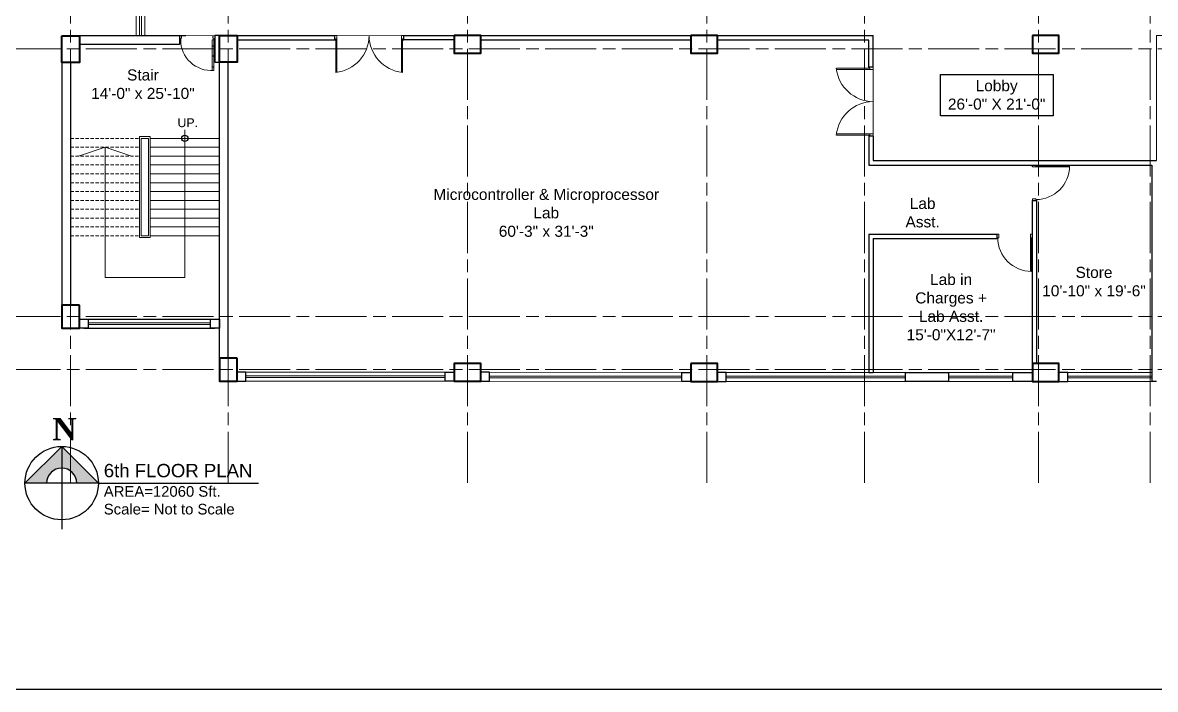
# Model space of a CAD drawing. Header units: inches. Extents: x -12 to 20935469, y -1604 to 24729220.
# Drawn here: x 20872305 to 20873584, y 24710015 to 24710768 of the extents above; entities that cross this region are included whole.
import ezdxf

# ---------------------------------------------------------------- set-up
doc = ezdxf.new("R2010")
doc.units = ezdxf.units.IN
doc.header["$LTSCALE"] = 0.03
doc.header["$MEASUREMENT"] = 0
doc.linetypes.add('ACAD_ISO08W100', pattern=[36, 24, -3, 6, -3])
doc.linetypes.add('DASHED2', pattern=[0.375, 0.25, -0.125])
for name, color, linetype, lineweight in [('column', 1, 'Continuous', 40), ('Door', 7, 'Continuous', 18), ('Gas', 21, 'Continuous', 5), ('Grid Line', 252, 'Continuous', 18), ('Hatch', 253, 'Continuous', 15), ('Low Wall', 7, 'Continuous', 30), ('Main Wall', 7, 'Continuous', 30), ('RAIL', 23, 'Continuous', 13), ('STAIR', 46, 'Continuous', 15), ('wind.', 150, 'Continuous', 20)]:
    doc.layers.add(name, color=color, linetype=linetype, lineweight=lineweight)
doc.layers.add('TEXT', color=7, linetype='Continuous')
doc.styles.add('2', font='swisscl.ttf')
doc.styles.get("Standard").update_dxf_attribs({"font": 'timesbd.ttf'})

# ---------------------------------------------------------------- blocks, each defined once
blk = doc.blocks.new('fff')
at = {"layer": 'Grid Line', "color": 252, "linetype": 'ACAD_ISO08W100', "lineweight": 9, "ltscale": 80, "true_color": 0x939598}
for p, q in [((20830948.3, 24723521.1), (20830948.3, 24724698.8)), ((20831126.3, 24723521.1), (20831126.3, 24724698.8)), ((20831396.3, 24723521.1), (20831396.3, 24724698.8)), ((20831666.3, 24723521.1), (20831666.3, 24724698.8)), ((20831844.3, 24723521.1), (20831844.3, 24724698.8)), ((20832040.8, 24723521.1), (20832040.8, 24724698.8)), ((20832166.8, 24723521.1), (20832166.8, 24724698.8)), ((20833096.9, 24724010.7), (20830726.1, 24724010.7)), ((20833096.9, 24723708.7), (20830726.1, 24723708.7)), ((20833096.9, 24723648.8), (20830726.1, 24723648.8))]:
    blk.add_line(p, q, dxfattribs=at)
blk = doc.blocks.new('Door_45')
at = {"layer": 'Door'}
for p, q in [((1.5, 5), (1.5, 44)), ((3.5, 44), (3.5, 5)), ((1.5, 40), (2.2, 40)), ((2.2, 40), (2.2, 39.5)), ((2.2, 39.5), (2.7, 39.5)), ((2.7, 39.5), (2.7, 40)), ((2.7, 40), (3.5, 40)), ((1.5, 25.8), (2.2, 25.8)), ((2.2, 25.8), (2.2, 25.3)), ((2.2, 25.3), (2.7, 25.3)), ((2.7, 25.8), (3.5, 25.8)), ((2.7, 25.3), (2.7, 25.8)), ((0, 0), (0, 5)), ((0, 5), (1.5, 5)), ((1.5, 12.6), (2.2, 12.6)), ((3.5, 5), (1.5, 5)), ((1.5, 5), (1.5, 3)), ((1.5, 3), (2.5, 3)), ((2.2, 12.6), (2.2, 13.1)), ((2.2, 13.1), (2.7, 13.1)), ((2.5, 3), (2.5, 0)), ((2.7, 13.1), (2.7, 12.6)), ((2.7, 12.6), (3.5, 12.6)), ((42.5, 3), (42.5, 0)), ((43.5, 3), (42.5, 3)), ((45, 5), (43.5, 5)), ((43.5, 5), (43.5, 3)), ((45, 0), (45, 5)), ((2.5, 0), (0, 0)), ((42.5, 0), (45, 0))]:
    blk.add_line(p, q, dxfattribs=at)
blk.add_arc((4.7, 5.3), 38.8, 359.6233, 94.6685, dxfattribs=at)
blk = doc.blocks.new('$D40')
at = {"layer": 'Door'}
for p, q in [((1, 4), (1, 42)), ((2, 0), (2, 42)), ((1, 5), (0, 5)), ((2, 0), (0, 0)), ((2, 4), (1, 4)), ((39, 4), (38, 4)), ((38, 4), (38, 0)), ((40, 0), (38, 0)), ((40, 5), (39, 5)), ((39, 5), (39, 4))]:
    blk.add_line(p, q, dxfattribs=at)
blk.add_arc((1, 4), 38, 0, 90, dxfattribs=at)

msp = doc.modelspace()

# ---------------------------------------------------------------- hatches: boundary and pattern name
at = {"layer": 'Low Wall'}
h = msp.add_hatch(color=256, dxfattribs=at)
h.paths.add_polyline_path([(20872332.2, 24710247.9), (20872307.9, 24710247.9), (20872349.3, 24710289.3), (20872349.3, 24710264.9, 0.414214)])
h.paths.add_polyline_path([(20872349.3, 24710264.9), (20872349.3, 24710289.3), (20872390.7, 24710247.9), (20872366.3, 24710247.9, 0.414214)])

# ---------------------------------------------------------------- linework, layer by layer
for p, q in [((20872489.5, 24710752.8), (20872387.3, 24710752.8)), ((20873444.8, 24710604.9), (20873444.8, 24710606.9)), ((20873449.8, 24710604.9), (20873449.8, 24710606.9)), ((20872374.3, 24710432.8), (20872522.3, 24710432.8)), ((20872374.3, 24710422.8), (20872522.3, 24710422.8)), ((20872557.2, 24710363), (20872557.2, 24710363)), ((20872667.2, 24710363), (20872667.2, 24710363)), ((20872832.2, 24710363), (20872832.2, 24710363)), ((20873099.3, 24710362.8), (20873099.3, 24710362.8)), ((20872349.3, 24710289.3), (20872349.3, 24710195.9)), ((20872390.7, 24710247.9), (20872571.6, 24710247.9))]:
    msp.add_line(p, q)
msp.add_lwpolyline([(20873341.2, 24710709.2), (20873468.4, 24710709.2), (20873468.4, 24710662.6), (20873341.2, 24710662.6)], close=True)
msp.add_lwpolyline([(20872390.7, 24710247.9), (20872307.9, 24710247.9)])
for centre, radius in [((20872488.2, 24710637), 3.61), ((20872349.3, 24710247.9), 41.4)]:
    msp.add_circle(centre, radius)
at = {"layer": 'column', "lineweight": 40, "ltscale": 20}
for points in [[(20872349.3, 24710752.8), (20872369.3, 24710752.8), (20872369.3, 24710722.8), (20872349.3, 24710722.8)], [(20872527.3, 24710753), (20872547.3, 24710753), (20872547.3, 24710723), (20872527.3, 24710723)], [(20872792.3, 24710753), (20872792.3, 24710733), (20872822.3, 24710733), (20872822.3, 24710753)], [(20873059.3, 24710753), (20873059.3, 24710733), (20873089.3, 24710733), (20873089.3, 24710753)], [(20873444.8, 24710753), (20873444.8, 24710733), (20873474.8, 24710733), (20873474.8, 24710753)], [(20872369.3, 24710448.8), (20872349.3, 24710448.8), (20872349.3, 24710422.8), (20872369.3, 24710422.8)], [(20872547.3, 24710388.9), (20872527.3, 24710388.9), (20872527.3, 24710362.9), (20872547.3, 24710362.9)], [(20872822.3, 24710362.9), (20872822.3, 24710382.9), (20872792.3, 24710382.9), (20872792.3, 24710362.9)], [(20873059.3, 24710382.8), (20873059.3, 24710362.8), (20873089.3, 24710362.8), (20873089.3, 24710382.8)], [(20873444.8, 24710382.8), (20873444.8, 24710362.8), (20873474.8, 24710362.8), (20873474.8, 24710382.8)]]:
    msp.add_lwpolyline(points, close=True, dxfattribs=at)
at = {"layer": 'Defpoints'}
msp.add_lwpolyline([(20872104.7, 24711473.8), (20874543.6, 24711473.8), (20874543.6, 24710015.2), (20872104.7, 24710015.2)], close=True, dxfattribs=at)
at = {"layer": 'Door'}
for p, q in [((20872659.9, 24710753), (20872657.3, 24710753)), ((20872659.9, 24710753), (20872659.9, 24710711.4)), ((20872732.7, 24710753), (20872732.7, 24710711.4)), ((20872732.7, 24710753), (20872735.3, 24710753)), ((20872658.6, 24710748), (20872657.3, 24710748)), ((20872658.6, 24710749.3), (20872658.6, 24710711.4)), ((20872659.9, 24710749.3), (20872658.6, 24710749.3)), ((20872732.7, 24710749.3), (20872734, 24710749.3)), ((20872734, 24710749.3), (20872734, 24710711.4)), ((20872734, 24710748), (20872735.3, 24710748)), ((20873261.5, 24710716.1), (20873223.6, 24710716.1)), ((20873265.2, 24710714.8), (20873223.6, 24710714.8)), ((20873260.2, 24710716.1), (20873260.2, 24710717.4)), ((20873261.5, 24710714.8), (20873261.5, 24710716.1)), ((20873265.2, 24710714.8), (20873265.2, 24710717.4)), ((20873265.2, 24710642), (20873223.6, 24710642)), ((20873261.5, 24710640.7), (20873223.6, 24710640.7)), ((20873260.2, 24710640.7), (20873260.2, 24710639.4)), ((20873261.5, 24710642), (20873261.5, 24710640.7)), ((20873265.2, 24710642), (20873265.2, 24710639.4))]:
    msp.add_line(p, q, dxfattribs=at)
for centre, start, end in [((20872654, 24710753.4), 276.2217, 359.4094), ((20872738.5, 24710753.4), 180.5906, 263.7783), ((20873265.6, 24710720.7), 186.2217, 269.4094), ((20873265.6, 24710636.2), 90.5906, 173.7783)]:
    msp.add_arc(centre, 42.3, start, end, dxfattribs=at)
at = {"layer": 'Gas', "color": 0, "lineweight": 5}
for points in [[(20872449.2, 24710639), (20872437.2, 24710639), (20872437.2, 24710525), (20872449.2, 24710525)], [(20872447.2, 24710637), (20872439.2, 24710637), (20872439.2, 24710527), (20872447.2, 24710527)]]:
    msp.add_lwpolyline(points, close=True, dxfattribs=at)
at = {"layer": 'Hatch', "lineweight": 0}
msp.add_lwpolyline([(20872443.3, 24710873.2), (20873265.2, 24710873.2), (20873265.2, 24711188), (20873444.8, 24711187.9), (20873444.8, 24710873), (20874278.8, 24710873), (20874278.8, 24710753), (20874174.8, 24710753), (20873899.8, 24710753), (20873584.8, 24710752.9), (20873584.8, 24710611.9), (20873265.2, 24710611.9), (20873265.2, 24710753), (20872443.3, 24710752.8)], close=True, dxfattribs=at)
at = {"layer": 'Low Wall', "color": 0}
msp.add_lwpolyline([(20872307.9, 24710247.9), (20872349.3, 24710289.3), (20872390.7, 24710247.9)], dxfattribs=at)
at = {"layer": 'Low Wall'}
msp.add_arc((20872349.3, 24710247.9), 17, 0, 180, dxfattribs=at)
at = {"layer": 'Main Wall', "lineweight": 30}
for p, q in [((20872482.3, 24710752.8), (20872369.3, 24710752.8)), ((20872482.3, 24710752.8), (20872482.3, 24710742.8)), ((20872527.3, 24710753), (20872522.3, 24710753)), ((20872522.3, 24710753), (20872522.3, 24710723)), ((20872547.3, 24710753), (20872657.3, 24710753)), ((20872657.3, 24710753), (20872657.3, 24710748)), ((20872735.3, 24710753), (20872792.3, 24710753)), ((20872735.3, 24710748.1), (20872735.3, 24710753)), ((20872822.3, 24710753), (20873265.2, 24710753)), ((20873265.2, 24710717.4), (20873265.2, 24710753)), ((20872482.3, 24710742.8), (20872369.3, 24710742.8)), ((20872657.3, 24710748), (20872547.3, 24710748)), ((20872792.3, 24710748.1), (20872735.3, 24710748.1)), ((20873059.3, 24710748), (20872822.3, 24710748)), ((20873260.2, 24710748), (20873089.3, 24710748)), ((20873260.2, 24710717.4), (20873260.2, 24710748)), ((20872349.3, 24710722.8), (20872349.3, 24710448.8)), ((20872359.3, 24710722.8), (20872359.3, 24710448.8)), ((20872522.3, 24710723), (20872527.3, 24710723)), ((20872527.3, 24710362.9), (20872527.3, 24710722.9)), ((20872537.3, 24710388.9), (20872537.3, 24710722.9)), ((20873265.2, 24710717.4), (20873260.2, 24710717.4)), ((20873260.2, 24710639.4), (20873260.2, 24710606.9)), ((20873265.2, 24710639.4), (20873260.2, 24710639.4)), ((20873265.2, 24710639.4), (20873265.2, 24710611.9)), ((20873265.2, 24710611.9), (20873584.8, 24710611.9)), ((20873260.2, 24710606.9), (20873579.8, 24710606.9)), ((20873579.8, 24710606.9), (20873579.8, 24710362.8)), ((20873444.8, 24710382.8), (20873444.8, 24710566.9)), ((20873444.8, 24710566.9), (20873449.8, 24710566.9)), ((20873449.8, 24710382.8), (20873449.8, 24710566.9)), ((20873260.2, 24710528.9), (20873260.2, 24710372.9)), ((20873260.2, 24710528.9), (20873404.8, 24710528.9)), ((20873265.2, 24710523.9), (20873265.2, 24710372.9)), ((20873265.2, 24710523.9), (20873404.8, 24710523.9)), ((20873404.8, 24710528.9), (20873404.8, 24710523.9)), ((20873260.2, 24710372.9), (20873265.2, 24710372.9)), ((20873350.5, 24710362.8), (20873350.5, 24710372.8)), ((20873584.8, 24710362.8), (20873579.8, 24710362.8))]:
    msp.add_line(p, q, dxfattribs=at)
at = {"layer": 'Main Wall'}
for points in [[(20872369.3, 24710432.8), (20872379.3, 24710432.8), (20872379.3, 24710422.8), (20872369.3, 24710422.8)], [(20872517.3, 24710432.8), (20872527.3, 24710432.8), (20872527.3, 24710422.8), (20872517.3, 24710422.8)]]:
    msp.add_lwpolyline(points, close=True, dxfattribs=at)
at = {"layer": 'Main Wall', "lineweight": 30}
for points in [[(20872547.2, 24710363), (20872557.2, 24710363), (20872557.2, 24710373), (20872547.2, 24710373)], [(20872792.2, 24710363), (20872782.2, 24710363), (20872782.2, 24710373), (20872792.2, 24710373)], [(20872822.2, 24710363), (20872832.2, 24710363), (20872832.2, 24710373), (20872822.2, 24710373)], [(20873059.3, 24710362.8), (20873049.3, 24710362.8), (20873049.3, 24710372.8), (20873059.3, 24710372.8)], [(20873089.3, 24710362.8), (20873099.3, 24710362.8), (20873099.3, 24710372.8), (20873089.3, 24710372.8)], [(20873350.5, 24710362.8), (20873301.5, 24710362.8), (20873301.5, 24710372.9), (20873350.5, 24710372.9)], [(20873444.7, 24710362.8), (20873422.7, 24710362.8), (20873422.7, 24710372.8), (20873444.7, 24710372.8)], [(20873474.8, 24710362.8), (20873484.8, 24710362.8), (20873484.8, 24710372.8), (20873474.8, 24710372.8)]]:
    msp.add_lwpolyline(points, dxfattribs=at)
at = {"layer": 'RAIL', "lineweight": 9}
for p, q in [((20872488.2, 24710646.7), (20872488.2, 24710480)), ((20872398.2, 24710627), (20872368.2, 24710617)), ((20872398.2, 24710480), (20872398.2, 24710627)), ((20872428.2, 24710617), (20872398.2, 24710627)), ((20872527.2, 24710617), (20872449.2, 24710617)), ((20872488.2, 24710480), (20872398.2, 24710480))]:
    msp.add_line(p, q, dxfattribs=at)
at = {"layer": 'STAIR', "color": 32, "linetype": 'DASHED2', "lineweight": 5, "ltscale": 500}
for p, q in [((20872359.3, 24710637), (20872437.2, 24710637)), ((20872359.3, 24710627), (20872437.2, 24710627)), ((20872359.3, 24710617), (20872437.2, 24710617)), ((20872359.3, 24710607), (20872437.2, 24710607)), ((20872359.3, 24710597), (20872437.2, 24710597)), ((20872359.3, 24710587), (20872437.2, 24710587)), ((20872359.3, 24710577), (20872437.2, 24710577)), ((20872359.3, 24710567), (20872437.2, 24710567)), ((20872359.3, 24710557), (20872437.2, 24710557)), ((20872359.3, 24710547), (20872437.2, 24710547)), ((20872359.3, 24710537), (20872437.2, 24710537)), ((20872359.3, 24710527), (20872437.2, 24710527))]:
    msp.add_line(p, q, dxfattribs=at)
at = {"layer": 'STAIR', "color": 32, "lineweight": 5}
for p, q in [((20872449.2, 24710637), (20872527.2, 24710637)), ((20872449.2, 24710627), (20872527.2, 24710627)), ((20872467.2, 24710617), (20872527.2, 24710617)), ((20872449.2, 24710607), (20872527.2, 24710607)), ((20872449.2, 24710597), (20872527.2, 24710597)), ((20872449.2, 24710587), (20872527.2, 24710587)), ((20872449.2, 24710577), (20872527.2, 24710577)), ((20872449.2, 24710567), (20872527.2, 24710567)), ((20872449.2, 24710557), (20872527.2, 24710557)), ((20872449.2, 24710547), (20872527.2, 24710547)), ((20872449.2, 24710537), (20872527.2, 24710537)), ((20872449.2, 24710527), (20872527.2, 24710527))]:
    msp.add_line(p, q, dxfattribs=at)
at = {"layer": 'wind.'}
for p, q in [((20872433.3, 24710753), (20872433.3, 24710873.1)), ((20872437.3, 24710752.8), (20872437.3, 24710873.1)), ((20872439.3, 24710752.8), (20872439.3, 24710873.1)), ((20872443.3, 24710752.8), (20872443.3, 24710873.1)), ((20872379.3, 24710428.8), (20872517.3, 24710428.8)), ((20872379.3, 24710426.8), (20872517.3, 24710426.8))]:
    msp.add_line(p, q, dxfattribs=at)
at = {"layer": 'wind.', "lineweight": 5}
for p, q in [((20872782.2, 24710373), (20872557.2, 24710373)), ((20872782.2, 24710369), (20872557.2, 24710369)), ((20873049.3, 24710372.8), (20872832.2, 24710373)), ((20873049.3, 24710368.8), (20872832.2, 24710368.8)), ((20873301.5, 24710372.8), (20873099.3, 24710372.8)), ((20873301.5, 24710368.8), (20873099.3, 24710368.7)), ((20873350.5, 24710372.9), (20873422.7, 24710372.9)), ((20873422.7, 24710368.8), (20873350.5, 24710368.8)), ((20873579.8, 24710372.8), (20873484.8, 24710372.8)), ((20873579.8, 24710368.7), (20873484.8, 24710368.7)), ((20872782.2, 24710367), (20872557.2, 24710367)), ((20872782.2, 24710363), (20872557.2, 24710363)), ((20872792.2, 24710367), (20872792.2, 24710367)), ((20873049.3, 24710366.8), (20872832.2, 24710366.8)), ((20873049.3, 24710362.8), (20872832.2, 24710363)), ((20873301.5, 24710366.8), (20873099.3, 24710366.7)), ((20873422.7, 24710362.8), (20873099.3, 24710362.8)), ((20873422.7, 24710366.8), (20873350.5, 24710366.8)), ((20873579.8, 24710366.7), (20873484.8, 24710366.7)), ((20873579.8, 24710362.8), (20873484.8, 24710362.8))]:
    msp.add_line(p, q, dxfattribs=at)

# ---------------------------------------------------------------- block references
at = {"layer": 'Door', "color": 250, "ltscale": 20, "xscale": 0.8888888888759539, "yscale": 0.8888888888759539, "zscale": 0.8888888888759539, "rotation": 180}
msp.add_blockref('Door_45', (20872522.3, 24710752.8), dxfattribs=at)
at = {"layer": 'Door'}
for p, rotation in [((20873444.8, 24710606.9), 270), ((20873444.8, 24710528.9), 180)]:
    msp.add_blockref('$D40', p, dxfattribs=dict(at, rotation=rotation))
at = {"layer": 'wind.', "lineweight": 5}
msp.add_blockref('fff', (41411, -13272.7), dxfattribs=at)

# ---------------------------------------------------------------- texts
msp.add_text('N', height=25.2).set_placement((20872338.7, 24710296.3))
at = {"layer": 'TEXT', "color": 30, "lineweight": 5, "ltscale": 20, "attachment_point": 2, "style": '2'}
for s, width, gutter_width, insert, char_height in [('\\pxsm1;{\\fArial|b0|i0|c0|p34;\\C0;Stair\\P14\'-0" x 25\'-10"  }', 189.364, 0.282, (20872441, 24710714.8), 12.476), ('\\pxsm1,qc;{\\fArial|b0|i0|c0|p34;\\C0;Lobby\\P26\'-0" X 21\'-0" }', 146.388, 0.75, (20873404.5, 24710702.7), 12.476), ('{\\fArial|b0|i0|c0|p34;\\C0;UP.}', 104.76, 0.5, (20872491.6, 24710659.7), 10), ('\\pxsm1;{\\fArial|b0|i0|c0|p34;\\C0;Microcontroller & Microprocessor\\PLab\\P60\'-3" x 31\'-3" }', 474.6, 0.75, (20872896.2, 24710580), 12.476), ('{\\fArial|b0|i0|c0|p34;\\C0;Lab Asst. }', 49.47, 0.5, (20873321, 24710569.8), 12.476), ('{\\fArial|b0|i0|c0|p34;\\C0;Lab in Charges + Lab Asst. \\P15\'-0"X12\'-7"}', 104.76, 0.5, (20873353.1, 24710484), 12.476), ('\\pxsm1;{\\fArial|b0|i0|c0|p34;\\C0;Store\\P10\'-10" x 19\'-6" }', 269.435, 0.75, (20873514.4, 24710492), 12.476), ('\\A1;\\pxql;{\\fArial|b0|i0|c0|p34;\\C0;6th FLOOR PLAN \\P\\H0.8x;AREA=12060 Sft.\\PScale= \\H1x;Not to Scale}', 640.124, 0.5, (20872716.9, 24710269.6), 15)]:
    msp.add_mtext_dynamic_manual_height_columns(s, width=width, gutter_width=gutter_width, heights=[0], dxfattribs=dict(at, insert=insert, char_height=char_height))

doc.saveas('drawing.dxf')
